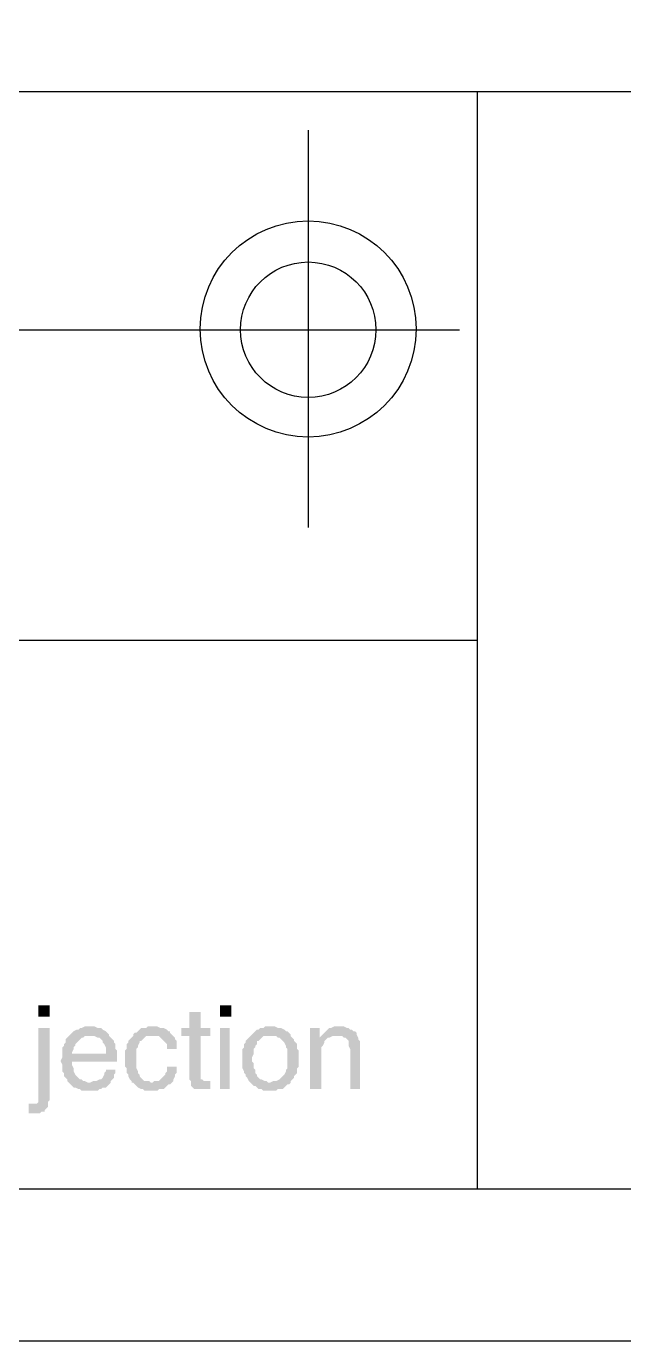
# Model space of a CAD drawing. Header units: millimetres. Extents: x 1233 to 2351, y 1180 to 1535.
# Drawn here: x 2287.33 to 2304.11, y 1237.93 to 1274.8 of the extents above; entities that cross this region are included whole.
import ezdxf

# ---------------------------------------------------------------- set-up
doc = ezdxf.new("R2010")
doc.units = ezdxf.units.MM

msp = doc.modelspace()

# ---------------------------------------------------------------- hatches: boundary and pattern name
at = {"transparency": 33554559}
for points in [[(2287.98746, 1247.01527), (2287.98746, 1247.3312), (2287.67153, 1247.3312), (2287.67153, 1247.01527)], [(2292.22988, 1247.15067), (2291.91396, 1247.15067), (2291.91396, 1246.69935), (2291.6883, 1246.69935), (2291.6883, 1246.47368), (2291.91396, 1246.47368), (2291.91396, 1245.25512), (2291.95909, 1245.20998), (2291.95909, 1245.07459), (2292.00422, 1245.02945), (2292.00422, 1245.02945), (2292.04935, 1244.98432), (2292.50067, 1244.98432), (2292.50067, 1245.20998), (2292.32015, 1245.20998), (2292.27501, 1245.25512), (2292.22988, 1245.25512), (2292.22988, 1246.47368), (2292.50067, 1246.47368), (2292.50067, 1246.69935), (2292.22988, 1246.69935)], [(2293.08739, 1247.01527), (2293.08739, 1247.3312), (2292.77147, 1247.3312), (2292.77147, 1247.01527)], [(2287.98746, 1246.69935), (2287.67153, 1246.69935), (2287.67153, 1244.62327), (2287.6264, 1244.57813), (2287.40074, 1244.57813), (2287.40074, 1244.30734), (2287.71666, 1244.30734), (2287.7618, 1244.35247), (2287.85206, 1244.35247), (2287.85206, 1244.3976), (2287.89719, 1244.44274), (2287.94232, 1244.48787), (2287.94232, 1244.62327), (2287.98746, 1244.6684), (2287.98746, 1244.75866)], [(2289.11576, 1246.74448), (2288.98036, 1246.74448), (2288.8901, 1246.69935), (2288.84497, 1246.69935), (2288.79984, 1246.65421), (2288.7547, 1246.65421), (2288.66444, 1246.60908), (2288.61931, 1246.56395), (2288.57418, 1246.51882), (2288.52904, 1246.47368), (2289.25116, 1246.47368), (2289.34142, 1246.42855), (2289.38655, 1246.42855), (2289.43169, 1246.38342), (2289.47682, 1246.33829), (2289.47682, 1246.29316), (2289.52195, 1246.24802), (2289.56708, 1246.15776), (2289.56708, 1245.97723), (2288.61931, 1245.97723), (2288.34851, 1245.9321), (2288.34851, 1245.88697), (2288.30338, 1245.7967), (2288.30338, 1245.75157), (2288.34851, 1245.66131), (2288.34851, 1245.48078), (2288.39365, 1245.43564), (2288.39365, 1245.34538), (2288.43878, 1245.30025), (2288.48391, 1245.25512), (2288.48391, 1245.20998), (2288.52904, 1245.16485), (2288.52904, 1245.16485), (2288.57418, 1245.11972), (2288.61931, 1245.07459), (2288.66444, 1245.02945), (2288.70957, 1245.02945), (2288.79984, 1244.98432), (2288.84497, 1244.98432), (2288.8901, 1244.93919), (2289.34142, 1244.93919), (2289.38655, 1244.98432), (2289.43169, 1244.98432), (2289.47682, 1245.02945), (2289.56708, 1245.02945), (2289.61222, 1245.07459), (2289.65735, 1245.11972), (2289.70248, 1245.16485), (2289.07063, 1245.16485), (2288.98036, 1245.20998), (2288.93523, 1245.20998), (2288.8901, 1245.25512), (2288.84497, 1245.25512), (2288.79984, 1245.30025), (2288.7547, 1245.34538), (2288.7547, 1245.34538), (2288.70957, 1245.39051), (2288.66444, 1245.48078), (2288.66444, 1245.57104), (2288.61931, 1245.66131), (2288.61931, 1245.75157), (2289.88301, 1245.75157), (2289.88301, 1246.06749), (2289.83788, 1246.11263), (2289.83788, 1246.24802), (2289.79274, 1246.29316), (2289.79274, 1246.33829), (2289.74761, 1246.38342), (2289.70248, 1246.42855), (2289.65735, 1246.47368), (2289.65735, 1246.51882), (2289.61222, 1246.56395), (2289.56708, 1246.60908), (2289.47682, 1246.65421), (2289.43169, 1246.69935), (2289.34142, 1246.69935), (2289.25116, 1246.74448), (2289.20603, 1246.74448)], [(2290.87592, 1246.74448), (2290.74052, 1246.74448), (2290.69539, 1246.69935), (2290.55999, 1246.69935), (2290.51486, 1246.65421), (2290.46973, 1246.60908), (2290.42459, 1246.56395), (2290.37946, 1246.56395), (2290.33433, 1246.51882), (2290.33433, 1246.47368), (2291.05644, 1246.47368), (2291.10158, 1246.42855), (2291.14671, 1246.38342), (2291.19184, 1246.33829), (2291.23697, 1246.29316), (2291.28211, 1246.24802), (2291.28211, 1246.11263), (2291.5529, 1246.11263), (2291.5529, 1246.33829), (2291.50777, 1246.38342), (2291.50777, 1246.42855), (2291.46263, 1246.47368), (2291.4175, 1246.51882), (2291.37237, 1246.56395), (2291.37237, 1246.60908), (2291.32724, 1246.60908), (2291.28211, 1246.65421), (2291.19184, 1246.69935), (2291.10158, 1246.69935), (2291.01131, 1246.74448), (2290.96618, 1246.74448)], [(2293.04226, 1244.98432), (2293.04226, 1246.69935), (2292.77147, 1246.69935), (2292.77147, 1244.98432)], [(2294.17056, 1246.74448), (2294.03517, 1246.74448), (2293.99004, 1246.69935), (2293.89977, 1246.69935), (2293.85464, 1246.65421), (2293.80951, 1246.65421), (2293.76438, 1246.60908), (2293.71924, 1246.56395), (2293.67411, 1246.51882), (2293.62898, 1246.47368), (2293.62898, 1246.47368), (2293.58385, 1246.42855), (2293.53871, 1246.38342), (2293.49358, 1246.33829), (2293.49358, 1246.29316), (2293.44845, 1246.24802), (2293.44845, 1246.15776), (2293.40332, 1246.11263), (2293.40332, 1245.84183), (2293.40332, 1245.57104), (2293.44845, 1245.48078), (2293.44845, 1245.43564), (2293.49358, 1245.39051), (2293.49358, 1245.34538), (2293.53871, 1245.30025), (2293.58385, 1245.20998), (2293.62898, 1245.16485), (2294.17056, 1245.16485), (2294.12543, 1245.16485), (2294.0803, 1245.20998), (2294.03517, 1245.20998), (2293.9449, 1245.25512), (2293.89977, 1245.25512), (2293.85464, 1245.30025), (2293.80951, 1245.34538), (2293.80951, 1245.39051), (2293.76438, 1245.43564), (2293.76438, 1245.52591), (2293.71924, 1245.57104), (2293.71924, 1245.70644), (2293.67411, 1245.75157), (2293.67411, 1245.88697), (2293.71924, 1245.97723), (2293.71924, 1246.11263), (2293.76438, 1246.15776), (2293.76438, 1246.20289), (2293.80951, 1246.24802), (2293.80951, 1246.33829), (2293.85464, 1246.33829), (2293.89977, 1246.38342), (2293.9449, 1246.42855), (2293.99004, 1246.47368), (2294.17056, 1246.47368), (2294.75728, 1246.51882), (2294.71215, 1246.56395), (2294.66702, 1246.60908), (2294.62189, 1246.60908), (2294.57675, 1246.65421), (2294.48649, 1246.69935), (2294.39623, 1246.69935), (2294.30596, 1246.74448), (2294.26083, 1246.74448)], [(2295.56966, 1246.69935), (2295.29887, 1246.69935), (2295.29887, 1244.98432), (2295.61479, 1244.98432), (2295.61479, 1245.88697), (2295.61479, 1246.15776), (2295.65993, 1246.20289), (2295.70506, 1246.29316), (2295.70506, 1246.33829), (2295.70506, 1246.33829), (2295.75019, 1246.38342), (2295.79532, 1246.42855), (2295.56966, 1246.42855)], [(2296.11125, 1246.74448), (2295.97585, 1246.74448), (2295.88559, 1246.69935), (2295.84045, 1246.69935), (2295.79532, 1246.65421), (2295.75019, 1246.60908), (2295.70506, 1246.56395), (2295.65993, 1246.51882), (2295.56966, 1246.42855), (2295.84045, 1246.42855), (2295.93072, 1246.47368), (2296.06612, 1246.47368), (2296.6077, 1246.51882), (2296.6077, 1246.56395), (2296.56257, 1246.60908), (2296.51744, 1246.60908), (2296.47231, 1246.65421), (2296.42717, 1246.65421), (2296.38204, 1246.69935), (2296.33691, 1246.69935), (2296.24664, 1246.74448), (2296.20151, 1246.74448)], [(2288.52904, 1246.47368), (2288.52904, 1246.47368), (2288.48391, 1246.42855), (2288.43878, 1246.38342), (2288.43878, 1246.29316), (2288.39365, 1246.24802), (2288.39365, 1246.20289), (2288.34851, 1246.15776), (2288.34851, 1245.9321), (2288.61931, 1245.97723), (2288.61931, 1246.02236), (2288.66444, 1246.11263), (2288.66444, 1246.15776), (2288.70957, 1246.20289), (2288.70957, 1246.24802), (2288.7547, 1246.29316), (2288.79984, 1246.33829), (2288.84497, 1246.38342), (2288.8901, 1246.42855), (2288.93523, 1246.42855), (2288.98036, 1246.47368), (2289.11576, 1246.47368)], [(2290.33433, 1246.47368), (2290.2892, 1246.42855), (2290.24407, 1246.38342), (2290.19893, 1246.33829), (2290.19893, 1246.29316), (2290.1538, 1246.24802), (2290.1538, 1246.11263), (2290.10867, 1246.06749), (2290.10867, 1245.61617), (2290.1538, 1245.57104), (2290.1538, 1245.43564), (2290.19893, 1245.39051), (2290.19893, 1245.34538), (2290.24407, 1245.25512), (2290.2892, 1245.20998), (2290.2892, 1245.16485), (2290.87592, 1245.16485), (2290.83078, 1245.16485), (2290.78565, 1245.20998), (2290.65026, 1245.20998), (2290.60512, 1245.25512), (2290.55999, 1245.30025), (2290.51486, 1245.34538), (2290.51486, 1245.39051), (2290.46973, 1245.43564), (2290.46973, 1245.48078), (2290.42459, 1245.57104), (2290.42459, 1246.11263), (2290.46973, 1246.15776), (2290.46973, 1246.20289), (2290.51486, 1246.29316), (2290.51486, 1246.33829), (2290.55999, 1246.33829), (2290.60512, 1246.38342), (2290.65026, 1246.42855), (2290.69539, 1246.47368), (2290.87592, 1246.47368)], [(2294.75728, 1246.51882), (2294.17056, 1246.47368), (2294.35109, 1246.47368), (2294.39623, 1246.42855), (2294.44136, 1246.42855), (2294.48649, 1246.38342), (2294.53162, 1246.33829), (2294.57675, 1246.29316), (2294.62189, 1246.20289), (2294.62189, 1246.15776), (2294.66702, 1246.11263), (2294.66702, 1245.57104), (2294.62189, 1245.52591), (2294.62189, 1245.48078), (2294.57675, 1245.39051), (2294.53162, 1245.34538), (2294.53162, 1245.34538), (2294.48649, 1245.30025), (2294.44136, 1245.25512), (2294.35109, 1245.20998), (2294.26083, 1245.20998), (2294.17056, 1245.16485), (2293.62898, 1245.16485), (2293.67411, 1245.11972), (2293.71924, 1245.07459), (2293.76438, 1245.07459), (2293.80951, 1245.02945), (2293.85464, 1244.98432), (2293.9449, 1244.98432), (2293.99004, 1244.93919), (2294.35109, 1244.93919), (2294.39623, 1244.98432), (2294.53162, 1244.98432), (2294.57675, 1245.02945), (2294.62189, 1245.07459), (2294.66702, 1245.11972), (2294.71215, 1245.11972), (2294.75728, 1245.16485), (2294.75728, 1245.20998), (2294.80241, 1245.25512), (2294.84755, 1245.30025), (2294.84755, 1245.34538), (2294.89268, 1245.39051), (2294.93781, 1245.43564), (2294.93781, 1245.57104), (2294.98294, 1245.61617), (2294.98294, 1245.84183), (2294.98294, 1246.06749), (2294.93781, 1246.11263), (2294.93781, 1246.24802), (2294.89268, 1246.29316), (2294.84755, 1246.33829), (2294.84755, 1246.38342), (2294.80241, 1246.42855), (2294.75728, 1246.47368)], [(2296.6077, 1246.51882), (2296.06612, 1246.47368), (2296.20151, 1246.47368), (2296.24664, 1246.42855), (2296.29178, 1246.42855), (2296.33691, 1246.38342), (2296.33691, 1246.38342), (2296.38204, 1246.33829), (2296.38204, 1246.20289), (2296.42717, 1246.11263), (2296.42717, 1244.98432), (2296.69797, 1244.98432), (2296.69797, 1246.33829), (2296.65283, 1246.38342), (2296.65283, 1246.42855)], [(2291.5529, 1245.61617), (2291.28211, 1245.61617), (2291.28211, 1245.48078), (2291.23697, 1245.43564), (2291.23697, 1245.39051), (2291.19184, 1245.34538), (2291.14671, 1245.30025), (2291.10158, 1245.25512), (2291.05644, 1245.20998), (2290.92105, 1245.20998), (2290.87592, 1245.16485), (2290.2892, 1245.16485), (2290.33433, 1245.16485), (2290.37946, 1245.11972), (2290.42459, 1245.07459), (2290.46973, 1245.02945), (2290.55999, 1244.98432), (2290.60512, 1244.98432), (2290.65026, 1244.93919), (2291.01131, 1244.93919), (2291.05644, 1244.98432), (2291.19184, 1244.98432), (2291.23697, 1245.02945), (2291.28211, 1245.07459), (2291.32724, 1245.11972), (2291.37237, 1245.11972), (2291.4175, 1245.16485), (2291.46263, 1245.20998), (2291.46263, 1245.25512), (2291.50777, 1245.34538), (2291.50777, 1245.39051), (2291.5529, 1245.43564), (2291.5529, 1245.52591)], [(2289.83788, 1245.52591), (2289.56708, 1245.52591), (2289.56708, 1245.48078), (2289.52195, 1245.43564), (2289.52195, 1245.39051), (2289.47682, 1245.30025), (2289.43169, 1245.25512), (2289.38655, 1245.25512), (2289.29629, 1245.20998), (2289.20603, 1245.20998), (2289.11576, 1245.16485), (2289.70248, 1245.16485), (2289.70248, 1245.20998), (2289.74761, 1245.25512), (2289.79274, 1245.30025), (2289.79274, 1245.39051), (2289.83788, 1245.43564)]]:
    msp.add_hatch(color=256, dxfattribs=at).paths.add_polyline_path(points)

# ---------------------------------------------------------------- linework, layer by layer
msp.add_line((1938.10453, 1242.18613), (2347.36003, 1242.18613))
msp.add_lwpolyline([(2351.39807, 1237.92707), (2351.39807, 1534.92707), (1931.39807, 1534.92707), (1931.39807, 1237.92707)], close=True)
for points in [[(1950.92215, 1272.96627), (2347.36003, 1272.96627)], [(2299.99261, 1272.96627), (2299.99261, 1242.18613)], [(2295.25374, 1260.73545), (2295.25374, 1271.8831)], [(2280.63091, 1266.28671), (2299.49616, 1266.28671)], [(1950.92215, 1257.5762), (2299.99261, 1257.5762)]]:
    msp.add_lwpolyline(points)
for centre, radius in [((2295.24704, 1266.3087), 3.03063), ((2295.24891, 1266.28739), 1.90038)]:
    msp.add_circle(centre, radius)

doc.saveas('drawing.dxf')
